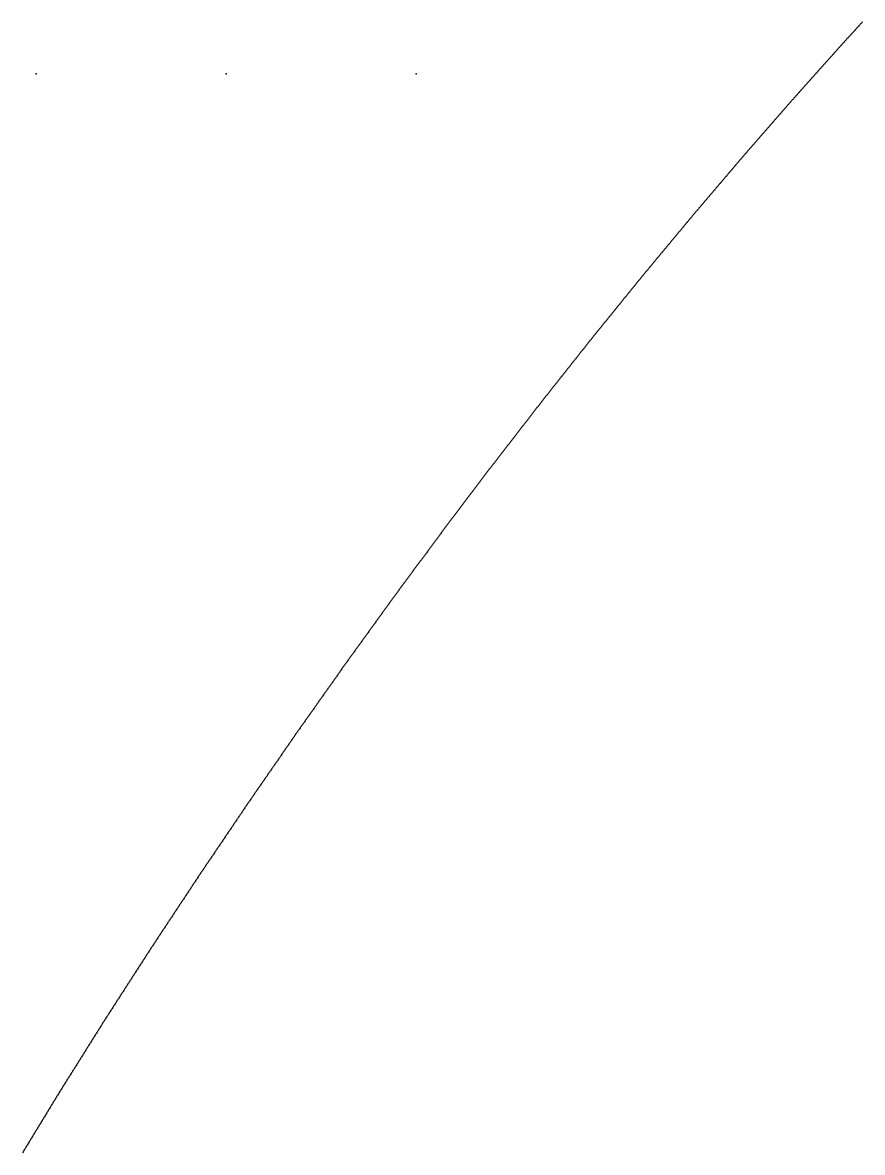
# Model space of a CAD drawing. Extents: x 1 to 322, y 1 to 270.
# Drawn here: x 73.82 to 87.08, y 35.79 to 53.63 of the extents above; entities that cross this region are included whole.
import ezdxf

# ---------------------------------------------------------------- set-up
doc = ezdxf.new("R2010")
doc.units = 0
doc.layers.get('0').update_dxf_attribs({"linetype": 'CONTINUOUS'})
doc.layers.add('DRILLING', color=3, linetype='CONTINUOUS')

# ---------------------------------------------------------------- blocks, each defined once
blk = doc.blocks.new('*U132')
at = {"layer": 'DRILLING'}
blk.add_point((0, 0), dxfattribs=at)
blk = doc.blocks.new('*U133')
at = {"layer": 'DRILLING', "color": 0, "linetype": 'BYBLOCK'}
for p in [(0, 0), (3, 0), (6, 0)]:
    blk.add_blockref('*U132', p, dxfattribs=at)

msp = doc.modelspace()

# ---------------------------------------------------------------- linework, layer by layer
msp.add_polyline3d([(87.0785, 53.6393, 0), (87.0702, 53.6302, 0), (87.0619, 53.6212, 0), (87.0536, 53.6122, 0), (87.0453, 53.6031, 0), (87.037, 53.5941, 0), (87.0287, 53.585, 0), (87.0204, 53.576, 0), (87.0121, 53.5669, 0), (87.0038, 53.5579, 0), (86.9955, 53.5489, 0), (86.9873, 53.5398, 0), (86.979, 53.5308, 0), (86.9707, 53.5217, 0), (86.9624, 53.5127, 0), (86.9541, 53.5037, 0), (86.9458, 53.4946, 0), (86.9375, 53.4856, 0), (86.9292, 53.4765, 0), (86.9209, 53.4675, 0), (86.9126, 53.4584, 0), (86.9043, 53.4494, 0), (86.896, 53.4404, 0), (86.8878, 53.4313, 0), (86.8795, 53.4223, 0), (86.8712, 53.4132, 0), (86.8629, 53.4042, 0), (86.8546, 53.3952, 0), (86.8463, 53.3861, 0), (86.838, 53.3771, 0), (86.8297, 53.368, 0), (86.8214, 53.359, 0), (86.8131, 53.35, 0), (86.8048, 53.3409, 0), (86.7965, 53.3319, 0), (86.7883, 53.3227, 0), (86.78, 53.3134, 0), (86.7718, 53.3042, 0), (86.7635, 53.295, 0), (86.7553, 53.2858, 0), (86.747, 53.2765, 0), (86.7388, 53.2673, 0), (86.7305, 53.2581, 0), (86.7223, 53.2489, 0), (86.714, 53.2396, 0), (86.7058, 53.2304, 0), (86.6975, 53.2212, 0), (86.6893, 53.212, 0), (86.681, 53.2027, 0), (86.6728, 53.1935, 0), (86.6645, 53.1843, 0), (86.6563, 53.175, 0), (86.648, 53.1658, 0), (86.6398, 53.1566, 0), (86.6315, 53.1474, 0), (86.6233, 53.1381, 0), (86.615, 53.1289, 0), (86.6068, 53.1197, 0), (86.5985, 53.1105, 0), (86.5902, 53.1012, 0), (86.582, 53.092, 0), (86.5737, 53.0828, 0), (86.5655, 53.0736, 0), (86.5572, 53.0643, 0), (86.549, 53.0551, 0), (86.5407, 53.0459, 0), (86.5325, 53.0367, 0), (86.5242, 53.0274, 0), (86.516, 53.0182, 0), (86.5077, 53.009, 0), (86.4995, 52.9997, 0), (86.4912, 52.9905, 0), (86.483, 52.9813, 0), (86.4747, 52.9721, 0), (86.4665, 52.9628, 0), (86.4582, 52.9536, 0), (86.45, 52.9444, 0), (86.4417, 52.9352, 0), (86.4335, 52.9259, 0), (86.4252, 52.9167, 0), (86.417, 52.9075, 0), (86.4087, 52.8983, 0), (86.4005, 52.889, 0), (86.3922, 52.8798, 0), (86.384, 52.8706, 0), (86.3757, 52.8614, 0), (86.3674, 52.8521, 0), (86.3592, 52.8429, 0), (86.3509, 52.8337, 0), (86.3427, 52.8244, 0), (86.3344, 52.8152, 0), (86.3262, 52.806, 0), (86.3179, 52.7968, 0), (86.3097, 52.7875, 0), (86.3014, 52.7783, 0), (86.2932, 52.7691, 0), (86.2849, 52.7599, 0), (86.2767, 52.7506, 0), (86.2684, 52.7414, 0), (86.2602, 52.7322, 0), (86.2519, 52.723, 0), (86.2437, 52.7137, 0), (86.2354, 52.7045, 0), (86.2272, 52.6953, 0), (86.2189, 52.6861, 0), (86.2107, 52.6768, 0), (86.2024, 52.6676, 0), (86.1942, 52.6584, 0), (86.1859, 52.6492, 0), (86.1777, 52.6399, 0), (86.1694, 52.6307, 0), (86.1612, 52.6215, 0), (86.1529, 52.6122, 0), (86.1446, 52.603, 0), (86.1364, 52.5938, 0), (86.1281, 52.5846, 0), (86.1199, 52.5753, 0), (86.1116, 52.5661, 0), (86.1034, 52.5569, 0), (86.0951, 52.5477, 0), (86.0869, 52.5384, 0), (86.0786, 52.5292, 0), (86.0704, 52.52, 0), (86.0621, 52.5108, 0), (86.0539, 52.5015, 0), (86.0456, 52.4923, 0), (86.0374, 52.4831, 0), (86.0291, 52.4739, 0), (86.0209, 52.4646, 0), (86.0126, 52.4554, 0), (86.0044, 52.4462, 0), (85.9961, 52.4369, 0), (85.9879, 52.4277, 0), (85.9796, 52.4183, 0), (85.9714, 52.4089, 0), (85.9632, 52.3995, 0), (85.955, 52.3901, 0), (85.9468, 52.3807, 0), (85.9386, 52.3713, 0), (85.9304, 52.3618, 0), (85.9222, 52.3524, 0), (85.914, 52.343, 0), (85.9057, 52.3336, 0), (85.8975, 52.3242, 0), (85.8893, 52.3148, 0), (85.8811, 52.3054, 0), (85.8729, 52.296, 0), (85.8647, 52.2866, 0), (85.8565, 52.2771, 0), (85.8483, 52.2677, 0), (85.84, 52.2583, 0), (85.8318, 52.2489, 0), (85.8236, 52.2395, 0), (85.8154, 52.2301, 0), (85.8072, 52.2207, 0), (85.799, 52.2113, 0), (85.7908, 52.2019, 0), (85.7826, 52.1924, 0), (85.7743, 52.183, 0), (85.7661, 52.1736, 0), (85.7579, 52.1642, 0), (85.7497, 52.1548, 0), (85.7415, 52.1454, 0), (85.7333, 52.136, 0), (85.7251, 52.1266, 0), (85.7169, 52.1172, 0), (85.7086, 52.1077, 0), (85.7004, 52.0983, 0), (85.6922, 52.0889, 0), (85.684, 52.0795, 0), (85.6758, 52.0701, 0), (85.6676, 52.0607, 0), (85.6594, 52.0513, 0), (85.6512, 52.0419, 0), (85.643, 52.0324, 0), (85.6347, 52.023, 0), (85.6265, 52.0136, 0), (85.6183, 52.0042, 0), (85.6101, 51.9948, 0), (85.6019, 51.9854, 0), (85.5937, 51.976, 0), (85.5855, 51.9666, 0), (85.5773, 51.9572, 0), (85.569, 51.9477, 0), (85.5608, 51.9383, 0), (85.5526, 51.9289, 0), (85.5444, 51.9195, 0), (85.5362, 51.9101, 0), (85.528, 51.9007, 0), (85.5198, 51.8913, 0), (85.5116, 51.8819, 0), (85.5033, 51.8725, 0), (85.4951, 51.863, 0), (85.4869, 51.8536, 0), (85.4787, 51.8442, 0), (85.4705, 51.8348, 0), (85.4623, 51.8254, 0), (85.4541, 51.816, 0), (85.4459, 51.8066, 0), (85.4377, 51.7972, 0), (85.4294, 51.7878, 0), (85.4212, 51.7783, 0), (85.413, 51.7689, 0), (85.4048, 51.7595, 0), (85.3966, 51.7501, 0), (85.3884, 51.7407, 0), (85.3802, 51.7313, 0), (85.372, 51.7219, 0), (85.3637, 51.7125, 0), (85.3555, 51.7031, 0), (85.3473, 51.6936, 0), (85.3391, 51.6842, 0), (85.3309, 51.6748, 0), (85.3227, 51.6654, 0), (85.3145, 51.656, 0), (85.3063, 51.6466, 0), (85.298, 51.6372, 0), (85.2898, 51.6278, 0), (85.2816, 51.6184, 0), (85.2734, 51.6089, 0), (85.2652, 51.5995, 0), (85.257, 51.5901, 0), (85.2488, 51.5807, 0), (85.2406, 51.5713, 0), (85.2323, 51.5619, 0), (85.2241, 51.5525, 0), (85.2159, 51.5431, 0), (85.2077, 51.5337, 0), (85.1995, 51.5242, 0), (85.1913, 51.5148, 0), (85.1831, 51.5054, 0), (85.1749, 51.4958, 0), (85.1667, 51.4862, 0), (85.1586, 51.4766, 0), (85.1504, 51.467, 0), (85.1422, 51.4574, 0), (85.134, 51.4478, 0), (85.1259, 51.4382, 0), (85.1177, 51.4286, 0), (85.1095, 51.419, 0), (85.1014, 51.4094, 0), (85.0932, 51.3998, 0), (85.085, 51.3902, 0), (85.0768, 51.3806, 0), (85.0687, 51.371, 0), (85.0605, 51.3614, 0), (85.0523, 51.3518, 0), (85.0442, 51.3423, 0), (85.036, 51.3327, 0), (85.0278, 51.3231, 0), (85.0196, 51.3135, 0), (85.0115, 51.3039, 0), (85.0033, 51.2943, 0), (84.9951, 51.2847, 0), (84.987, 51.2751, 0), (84.9788, 51.2655, 0), (84.9706, 51.2559, 0), (84.9624, 51.2463, 0), (84.9543, 51.2367, 0), (84.9461, 51.2271, 0), (84.9379, 51.2175, 0), (84.9297, 51.2079, 0), (84.9216, 51.1983, 0), (84.9134, 51.1887, 0), (84.9052, 51.1791, 0), (84.8971, 51.1695, 0), (84.8889, 51.1599, 0), (84.8807, 51.1503, 0), (84.8725, 51.1407, 0), (84.8644, 51.1311, 0), (84.8562, 51.1215, 0), (84.848, 51.1119, 0), (84.8399, 51.1023, 0), (84.8317, 51.0927, 0), (84.8235, 51.0831, 0), (84.8153, 51.0735, 0), (84.8072, 51.0639, 0), (84.799, 51.0544, 0), (84.7908, 51.0448, 0), (84.7827, 51.0352, 0), (84.7745, 51.0256, 0), (84.7663, 51.016, 0), (84.7581, 51.0064, 0), (84.75, 50.9968, 0), (84.7418, 50.9872, 0), (84.7336, 50.9776, 0), (84.7254, 50.968, 0), (84.7173, 50.9584, 0), (84.7091, 50.9488, 0), (84.7009, 50.9392, 0), (84.6928, 50.9296, 0), (84.6846, 50.92, 0), (84.6764, 50.9104, 0), (84.6682, 50.9008, 0), (84.6601, 50.8912, 0), (84.6519, 50.8816, 0), (84.6437, 50.872, 0), (84.6356, 50.8624, 0), (84.6274, 50.8528, 0), (84.6192, 50.8432, 0), (84.611, 50.8336, 0), (84.6029, 50.824, 0), (84.5947, 50.8144, 0), (84.5865, 50.8048, 0), (84.5783, 50.7952, 0), (84.5702, 50.7856, 0), (84.562, 50.776, 0), (84.5538, 50.7664, 0), (84.5457, 50.7569, 0), (84.5375, 50.7473, 0), (84.5293, 50.7377, 0), (84.5211, 50.7281, 0), (84.513, 50.7185, 0), (84.5048, 50.7089, 0), (84.4966, 50.6993, 0), (84.4885, 50.6897, 0), (84.4803, 50.6801, 0), (84.4721, 50.6705, 0), (84.4639, 50.6609, 0), (84.4558, 50.6513, 0), (84.4476, 50.6417, 0), (84.4394, 50.6321, 0), (84.4313, 50.6225, 0), (84.4231, 50.6129, 0), (84.4149, 50.6033, 0), (84.4067, 50.5937, 0), (84.3986, 50.5841, 0), (84.3904, 50.5745, 0), (84.3822, 50.5649, 0), (84.3741, 50.5551, 0), (84.366, 50.5453, 0), (84.3578, 50.5355, 0), (84.3497, 50.5257, 0), (84.3416, 50.516, 0), (84.3334, 50.5062, 0), (84.3253, 50.4964, 0), (84.3172, 50.4866, 0), (84.309, 50.4768, 0), (84.3009, 50.4671, 0), (84.2928, 50.4573, 0), (84.2846, 50.4475, 0), (84.2765, 50.4377, 0), (84.2684, 50.4279, 0), (84.2603, 50.4181, 0), (84.2521, 50.4084, 0), (84.244, 50.3986, 0), (84.2359, 50.3888, 0), (84.2277, 50.379, 0), (84.2196, 50.3692, 0), (84.2115, 50.3594, 0), (84.2033, 50.3497, 0), (84.1952, 50.3399, 0), (84.1871, 50.3301, 0), (84.1789, 50.3203, 0), (84.1708, 50.3105, 0), (84.1627, 50.3008, 0), (84.1545, 50.291, 0), (84.1464, 50.2812, 0), (84.1383, 50.2714, 0), (84.1301, 50.2616, 0), (84.122, 50.2518, 0), (84.1139, 50.2421, 0), (84.1058, 50.2323, 0), (84.0976, 50.2225, 0), (84.0895, 50.2127, 0), (84.0814, 50.2029, 0), (84.0732, 50.1931, 0), (84.0651, 50.1834, 0), (84.057, 50.1736, 0), (84.0488, 50.1638, 0), (84.0407, 50.154, 0), (84.0326, 50.1442, 0), (84.0244, 50.1344, 0), (84.0163, 50.1247, 0), (84.0082, 50.1149, 0), (84, 50.1051, 0), (83.9919, 50.0953, 0), (83.9838, 50.0855, 0), (83.9756, 50.0758, 0), (83.9675, 50.066, 0), (83.9594, 50.0562, 0), (83.9512, 50.0464, 0), (83.9431, 50.0366, 0), (83.935, 50.0268, 0), (83.9269, 50.0171, 0), (83.9187, 50.0073, 0), (83.9106, 49.9975, 0), (83.9025, 49.9877, 0), (83.8943, 49.9779, 0), (83.8862, 49.9681, 0), (83.8781, 49.9584, 0), (83.8699, 49.9486, 0), (83.8618, 49.9388, 0), (83.8537, 49.929, 0), (83.8455, 49.9192, 0), (83.8374, 49.9095, 0), (83.8293, 49.8997, 0), (83.8211, 49.8899, 0), (83.813, 49.8801, 0), (83.8049, 49.8703, 0), (83.7967, 49.8605, 0), (83.7886, 49.8508, 0), (83.7805, 49.841, 0), (83.7724, 49.8312, 0), (83.7642, 49.8214, 0), (83.7561, 49.8116, 0), (83.748, 49.8018, 0), (83.7398, 49.7921, 0), (83.7317, 49.7823, 0), (83.7236, 49.7725, 0), (83.7154, 49.7627, 0), (83.7073, 49.7529, 0), (83.6992, 49.7432, 0), (83.691, 49.7334, 0), (83.6829, 49.7236, 0), (83.6748, 49.7138, 0), (83.6666, 49.704, 0), (83.6585, 49.6942, 0), (83.6504, 49.6845, 0), (83.6422, 49.6747, 0), (83.6341, 49.6649, 0), (83.626, 49.6551, 0), (83.6178, 49.6453, 0), (83.6097, 49.6355, 0), (83.6016, 49.6258, 0), (83.5935, 49.616, 0), (83.5853, 49.6061, 0), (83.5772, 49.5962, 0), (83.5692, 49.5862, 0), (83.5611, 49.5762, 0), (83.553, 49.5663, 0), (83.5449, 49.5563, 0), (83.5368, 49.5463, 0), (83.5287, 49.5364, 0), (83.5206, 49.5264, 0), (83.5125, 49.5164, 0), (83.5044, 49.5064, 0), (83.4963, 49.4965, 0), (83.4882, 49.4865, 0), (83.4802, 49.4765, 0), (83.4721, 49.4666, 0), (83.464, 49.4566, 0), (83.4559, 49.4466, 0), (83.4478, 49.4367, 0), (83.4397, 49.4267, 0), (83.4316, 49.4167, 0), (83.4235, 49.4068, 0), (83.4154, 49.3968, 0), (83.4073, 49.3868, 0), (83.3992, 49.3769, 0), (83.3912, 49.3669, 0), (83.3831, 49.3569, 0), (83.375, 49.347, 0), (83.3669, 49.337, 0), (83.3588, 49.327, 0), (83.3507, 49.317, 0), (83.3426, 49.3071, 0), (83.3345, 49.2971, 0), (83.3264, 49.2871, 0), (83.3183, 49.2772, 0), (83.3102, 49.2672, 0), (83.3021, 49.2572, 0), (83.2941, 49.2473, 0), (83.286, 49.2373, 0), (83.2779, 49.2273, 0), (83.2698, 49.2174, 0), (83.2617, 49.2074, 0), (83.2536, 49.1974, 0), (83.2455, 49.1875, 0), (83.2374, 49.1775, 0), (83.2293, 49.1675, 0), (83.2212, 49.1576, 0), (83.2131, 49.1476, 0), (83.2051, 49.1376, 0), (83.197, 49.1276, 0), (83.1889, 49.1177, 0), (83.1808, 49.1077, 0), (83.1727, 49.0977, 0), (83.1646, 49.0878, 0), (83.1565, 49.0778, 0), (83.1484, 49.0678, 0), (83.1403, 49.0579, 0), (83.1322, 49.0479, 0), (83.1241, 49.0379, 0), (83.1161, 49.028, 0), (83.108, 49.018, 0), (83.0999, 49.008, 0), (83.0918, 48.9981, 0), (83.0837, 48.9881, 0), (83.0756, 48.9781, 0), (83.0675, 48.9682, 0), (83.0594, 48.9582, 0), (83.0513, 48.9482, 0), (83.0432, 48.9383, 0), (83.0351, 48.9283, 0), (83.0271, 48.9183, 0), (83.019, 48.9083, 0), (83.0109, 48.8984, 0), (83.0028, 48.8884, 0), (82.9947, 48.8784, 0), (82.9866, 48.8685, 0), (82.9785, 48.8585, 0), (82.9704, 48.8485, 0), (82.9623, 48.8386, 0), (82.9542, 48.8286, 0), (82.9461, 48.8186, 0), (82.938, 48.8087, 0), (82.93, 48.7987, 0), (82.9219, 48.7887, 0), (82.9138, 48.7788, 0), (82.9057, 48.7688, 0), (82.8976, 48.7588, 0), (82.8895, 48.7489, 0), (82.8814, 48.7389, 0), (82.8733, 48.7289, 0), (82.8652, 48.7189, 0), (82.8571, 48.709, 0), (82.849, 48.699, 0), (82.841, 48.689, 0), (82.8329, 48.6791, 0), (82.8248, 48.6691, 0), (82.8167, 48.6591, 0), (82.8086, 48.6492, 0), (82.8005, 48.6392, 0), (82.7924, 48.6291, 0), (82.7844, 48.619, 0), (82.7763, 48.6088, 0), (82.7683, 48.5987, 0), (82.7602, 48.5885, 0), (82.7522, 48.5784, 0), (82.7441, 48.5682, 0), (82.7361, 48.5581, 0), (82.728, 48.5479, 0), (82.72, 48.5378, 0), (82.7119, 48.5276, 0), (82.7039, 48.5174, 0), (82.6958, 48.5073, 0), (82.6878, 48.4971, 0), (82.6797, 48.487, 0), (82.6717, 48.4768, 0), (82.6636, 48.4667, 0), (82.6556, 48.4565, 0), (82.6475, 48.4464, 0), (82.6395, 48.4362, 0), (82.6314, 48.426, 0), (82.6234, 48.4159, 0), (82.6153, 48.4057, 0), (82.6073, 48.3956, 0), (82.5992, 48.3854, 0), (82.5912, 48.3753, 0), (82.5831, 48.3651, 0), (82.5751, 48.355, 0), (82.567, 48.3448, 0), (82.559, 48.3347, 0), (82.5509, 48.3245, 0), (82.5429, 48.3143, 0), (82.5348, 48.3042, 0), (82.5268, 48.294, 0), (82.5187, 48.2839, 0), (82.5107, 48.2737, 0), (82.5026, 48.2636, 0), (82.4946, 48.2534, 0), (82.4865, 48.2433, 0), (82.4785, 48.2331, 0), (82.4704, 48.223, 0), (82.4624, 48.2128, 0), (82.4543, 48.2026, 0), (82.4463, 48.1925, 0), (82.4382, 48.1823, 0), (82.4302, 48.1722, 0), (82.4221, 48.162, 0), (82.4141, 48.1519, 0), (82.406, 48.1417, 0), (82.398, 48.1316, 0), (82.3899, 48.1214, 0), (82.3819, 48.1113, 0), (82.3738, 48.1011, 0), (82.3658, 48.0909, 0), (82.3577, 48.0808, 0), (82.3497, 48.0706, 0), (82.3416, 48.0605, 0), (82.3336, 48.0503, 0), (82.3255, 48.0402, 0), (82.3175, 48.03, 0), (82.3094, 48.0199, 0), (82.3014, 48.0097, 0), (82.2933, 47.9996, 0), (82.2853, 47.9894, 0), (82.2772, 47.9792, 0), (82.2692, 47.9691, 0), (82.2611, 47.9589, 0), (82.2531, 47.9488, 0), (82.245, 47.9386, 0), (82.237, 47.9285, 0), (82.2289, 47.9183, 0), (82.2209, 47.9082, 0), (82.2128, 47.898, 0), (82.2048, 47.8879, 0), (82.1967, 47.8777, 0), (82.1887, 47.8675, 0), (82.1806, 47.8574, 0), (82.1726, 47.8472, 0), (82.1645, 47.8371, 0), (82.1565, 47.8269, 0), (82.1484, 47.8168, 0), (82.1404, 47.8066, 0), (82.1323, 47.7965, 0), (82.1243, 47.7863, 0), (82.1162, 47.7762, 0), (82.1082, 47.766, 0), (82.1001, 47.7558, 0), (82.0921, 47.7457, 0), (82.084, 47.7355, 0), (82.076, 47.7254, 0), (82.0679, 47.7152, 0), (82.0599, 47.7051, 0), (82.0518, 47.6949, 0), (82.0438, 47.6848, 0), (82.0357, 47.6746, 0), (82.0277, 47.6644, 0), (82.0196, 47.6543, 0), (82.0116, 47.6441, 0), (82.0035, 47.6339, 0), (81.9955, 47.6235, 0), (81.9875, 47.6132, 0), (81.9795, 47.6029, 0), (81.9715, 47.5925, 0), (81.9635, 47.5822, 0), (81.9555, 47.5718, 0), (81.9475, 47.5615, 0), (81.9395, 47.5511, 0), (81.9315, 47.5408, 0), (81.9234, 47.5305, 0), (81.9154, 47.5201, 0), (81.9074, 47.5098, 0), (81.8994, 47.4994, 0), (81.8914, 47.4891, 0), (81.8834, 47.4788, 0), (81.8754, 47.4684, 0), (81.8674, 47.4581, 0), (81.8594, 47.4477, 0), (81.8514, 47.4374, 0), (81.8434, 47.4271, 0), (81.8353, 47.4167, 0), (81.8273, 47.4064, 0), (81.8193, 47.396, 0), (81.8113, 47.3857, 0), (81.8033, 47.3753, 0), (81.7953, 47.365, 0), (81.7873, 47.3547, 0), (81.7793, 47.3443, 0), (81.7713, 47.334, 0), (81.7633, 47.3236, 0), (81.7553, 47.3133, 0), (81.7472, 47.303, 0), (81.7392, 47.2926, 0), (81.7312, 47.2823, 0), (81.7232, 47.2719, 0), (81.7152, 47.2616, 0), (81.7072, 47.2513, 0), (81.6992, 47.2409, 0), (81.6912, 47.2306, 0), (81.6832, 47.2202, 0), (81.6752, 47.2099, 0), (81.6672, 47.1995, 0), (81.6592, 47.1892, 0), (81.6511, 47.1789, 0), (81.6431, 47.1685, 0), (81.6351, 47.1582, 0), (81.6271, 47.1478, 0), (81.6191, 47.1375, 0), (81.6111, 47.1272, 0), (81.6031, 47.1168, 0), (81.5951, 47.1065, 0), (81.5871, 47.0961, 0), (81.5791, 47.0858, 0), (81.5711, 47.0755, 0), (81.563, 47.0651, 0), (81.555, 47.0548, 0), (81.547, 47.0444, 0), (81.539, 47.0341, 0), (81.531, 47.0237, 0), (81.523, 47.0134, 0), (81.515, 47.0031, 0), (81.507, 46.9927, 0), (81.499, 46.9824, 0), (81.491, 46.972, 0), (81.483, 46.9617, 0), (81.4749, 46.9514, 0), (81.4669, 46.941, 0), (81.4589, 46.9307, 0), (81.4509, 46.9203, 0), (81.4429, 46.91, 0), (81.4349, 46.8997, 0), (81.4269, 46.8893, 0), (81.4189, 46.879, 0), (81.4109, 46.8686, 0), (81.4029, 46.8583, 0), (81.3949, 46.8479, 0), (81.3868, 46.8376, 0), (81.3788, 46.8273, 0), (81.3708, 46.8169, 0), (81.3628, 46.8066, 0), (81.3548, 46.7962, 0), (81.3468, 46.7859, 0), (81.3388, 46.7756, 0), (81.3308, 46.7652, 0), (81.3228, 46.7549, 0), (81.3148, 46.7445, 0), (81.3068, 46.7342, 0), (81.2987, 46.7239, 0), (81.2907, 46.7135, 0), (81.2827, 46.7032, 0), (81.2747, 46.6928, 0), (81.2667, 46.6825, 0), (81.2587, 46.6721, 0), (81.2507, 46.6618, 0), (81.2427, 46.6515, 0), (81.2347, 46.6411, 0), (81.2267, 46.6308, 0), (81.2187, 46.6203, 0), (81.2107, 46.6098, 0), (81.2028, 46.5993, 0), (81.1948, 46.5887, 0), (81.1868, 46.5782, 0), (81.1788, 46.5677, 0), (81.1709, 46.5571, 0), (81.1629, 46.5466, 0), (81.1549, 46.5361, 0), (81.147, 46.5256, 0), (81.139, 46.515, 0), (81.131, 46.5045, 0), (81.1231, 46.494, 0), (81.1151, 46.4834, 0), (81.1071, 46.4729, 0), (81.0992, 46.4624, 0), (81.0912, 46.4519, 0), (81.0832, 46.4413, 0), (81.0753, 46.4308, 0), (81.0673, 46.4203, 0), (81.0593, 46.4098, 0), (81.0514, 46.3992, 0), (81.0434, 46.3887, 0), (81.0354, 46.3782, 0), (81.0275, 46.3676, 0), (81.0195, 46.3571, 0), (81.0115, 46.3466, 0), (81.0036, 46.3361, 0), (80.9956, 46.3255, 0), (80.9876, 46.315, 0), (80.9797, 46.3045, 0), (80.9717, 46.2939, 0), (80.9637, 46.2834, 0), (80.9558, 46.2729, 0), (80.9478, 46.2624, 0), (80.9398, 46.2518, 0), (80.9319, 46.2413, 0), (80.9239, 46.2308, 0), (80.9159, 46.2203, 0), (80.908, 46.2097, 0), (80.9, 46.1992, 0), (80.892, 46.1887, 0), (80.8841, 46.1781, 0), (80.8761, 46.1676, 0), (80.8681, 46.1571, 0), (80.8602, 46.1466, 0), (80.8522, 46.136, 0), (80.8442, 46.1255, 0), (80.8362, 46.115, 0), (80.8283, 46.1044, 0), (80.8203, 46.0939, 0), (80.8123, 46.0834, 0), (80.8044, 46.0729, 0), (80.7964, 46.0623, 0), (80.7884, 46.0518, 0), (80.7805, 46.0413, 0), (80.7725, 46.0307, 0), (80.7645, 46.0202, 0), (80.7566, 46.0097, 0), (80.7486, 45.9992, 0), (80.7406, 45.9886, 0), (80.7327, 45.9781, 0), (80.7247, 45.9676, 0), (80.7167, 45.9571, 0), (80.7088, 45.9465, 0), (80.7008, 45.936, 0), (80.6928, 45.9255, 0), (80.6849, 45.9149, 0), (80.6769, 45.9044, 0), (80.6689, 45.8939, 0), (80.661, 45.8834, 0), (80.653, 45.8728, 0), (80.645, 45.8623, 0), (80.6371, 45.8518, 0), (80.6291, 45.8412, 0), (80.6211, 45.8307, 0), (80.6132, 45.8202, 0), (80.6052, 45.8097, 0), (80.5972, 45.7991, 0), (80.5893, 45.7886, 0), (80.5813, 45.7781, 0), (80.5733, 45.7676, 0), (80.5654, 45.757, 0), (80.5574, 45.7465, 0), (80.5494, 45.736, 0), (80.5415, 45.7254, 0), (80.5335, 45.7149, 0), (80.5255, 45.7044, 0), (80.5176, 45.6939, 0), (80.5096, 45.6833, 0), (80.5016, 45.6728, 0), (80.4936, 45.6623, 0), (80.4857, 45.6517, 0), (80.4777, 45.6412, 0), (80.4697, 45.6307, 0), (80.4618, 45.6202, 0), (80.4538, 45.6096, 0), (80.4458, 45.5991, 0), (80.4379, 45.5884, 0), (80.43, 45.5777, 0), (80.4221, 45.567, 0), (80.4141, 45.5563, 0), (80.4062, 45.5456, 0), (80.3983, 45.5348, 0), (80.3904, 45.5241, 0), (80.3824, 45.5134, 0), (80.3745, 45.5027, 0), (80.3666, 45.492, 0), (80.3587, 45.4813, 0), (80.3507, 45.4706, 0), (80.3428, 45.4598, 0), (80.3349, 45.4491, 0), (80.327, 45.4384, 0), (80.319, 45.4277, 0), (80.3111, 45.417, 0), (80.3032, 45.4063, 0), (80.2952, 45.3956, 0), (80.2873, 45.3848, 0), (80.2794, 45.3741, 0), (80.2715, 45.3634, 0), (80.2635, 45.3527, 0), (80.2556, 45.342, 0), (80.2477, 45.3313, 0), (80.2398, 45.3206, 0), (80.2318, 45.3098, 0), (80.2239, 45.2991, 0), (80.216, 45.2884, 0), (80.2081, 45.2777, 0), (80.2001, 45.267, 0), (80.1922, 45.2563, 0), (80.1843, 45.2455, 0), (80.1764, 45.2348, 0), (80.1684, 45.2241, 0), (80.1605, 45.2134, 0), (80.1526, 45.2027, 0), (80.1447, 45.192, 0), (80.1367, 45.1813, 0), (80.1288, 45.1705, 0), (80.1209, 45.1598, 0), (80.113, 45.1491, 0), (80.105, 45.1384, 0), (80.0971, 45.1277, 0), (80.0892, 45.117, 0), (80.0813, 45.1063, 0), (80.0733, 45.0955, 0), (80.0654, 45.0848, 0), (80.0575, 45.0741, 0), (80.0496, 45.0634, 0), (80.0416, 45.0527, 0), (80.0337, 45.042, 0), (80.0258, 45.0313, 0), (80.0179, 45.0205, 0), (80.0099, 45.0098, 0), (80.002, 44.9991, 0), (79.9941, 44.9884, 0), (79.9861, 44.9777, 0), (79.9782, 44.967, 0), (79.9703, 44.9562, 0), (79.9624, 44.9455, 0), (79.9544, 44.9348, 0), (79.9465, 44.9241, 0), (79.9386, 44.9134, 0), (79.9307, 44.9027, 0), (79.9227, 44.892, 0), (79.9148, 44.8812, 0), (79.9069, 44.8705, 0), (79.899, 44.8598, 0), (79.891, 44.8491, 0), (79.8831, 44.8384, 0), (79.8752, 44.8277, 0), (79.8673, 44.817, 0), (79.8593, 44.8062, 0), (79.8514, 44.7955, 0), (79.8435, 44.7848, 0), (79.8356, 44.7741, 0), (79.8276, 44.7634, 0), (79.8197, 44.7527, 0), (79.8118, 44.742, 0), (79.8039, 44.7312, 0), (79.7959, 44.7205, 0), (79.788, 44.7098, 0), (79.7801, 44.6991, 0), (79.7722, 44.6884, 0), (79.7642, 44.6777, 0), (79.7563, 44.6669, 0), (79.7484, 44.6562, 0), (79.7405, 44.6455, 0), (79.7325, 44.6348, 0), (79.7246, 44.6241, 0), (79.7167, 44.6134, 0), (79.7088, 44.6027, 0), (79.7008, 44.5919, 0), (79.6929, 44.5812, 0), (79.685, 44.5705, 0), (79.677, 44.5598, 0), (79.6691, 44.5491, 0), (79.6612, 44.5382, 0), (79.6534, 44.5273, 0), (79.6455, 44.5164, 0), (79.6376, 44.5055, 0), (79.6297, 44.4946, 0), (79.6218, 44.4837, 0), (79.6139, 44.4728, 0), (79.6061, 44.4619, 0), (79.5982, 44.451, 0), (79.5903, 44.4401, 0), (79.5824, 44.4292, 0), (79.5745, 44.4183, 0), (79.5666, 44.4074, 0), (79.5588, 44.3965, 0), (79.5509, 44.3856, 0), (79.543, 44.3747, 0), (79.5351, 44.3638, 0), (79.5272, 44.3529, 0), (79.5193, 44.342, 0), (79.5114, 44.3311, 0), (79.5036, 44.3202, 0), (79.4957, 44.3093, 0), (79.4878, 44.2984, 0), (79.4799, 44.2875, 0), (79.472, 44.2765, 0), (79.4641, 44.2656, 0), (79.4563, 44.2547, 0), (79.4484, 44.2438, 0), (79.4405, 44.2329, 0), (79.4326, 44.222, 0), (79.4247, 44.2111, 0), (79.4168, 44.2002, 0), (79.409, 44.1893, 0), (79.4011, 44.1784, 0), (79.3932, 44.1675, 0), (79.3853, 44.1566, 0), (79.3774, 44.1457, 0), (79.3695, 44.1348, 0), (79.3617, 44.1239, 0), (79.3538, 44.113, 0), (79.3459, 44.1021, 0), (79.338, 44.0912, 0), (79.3301, 44.0803, 0), (79.3222, 44.0694, 0), (79.3144, 44.0585, 0), (79.3065, 44.0476, 0), (79.2986, 44.0367, 0), (79.2907, 44.0258, 0), (79.2828, 44.0149, 0), (79.2749, 44.004, 0), (79.2671, 43.9931, 0), (79.2592, 43.9822, 0), (79.2513, 43.9713, 0), (79.2434, 43.9604, 0), (79.2355, 43.9495, 0), (79.2276, 43.9386, 0), (79.2198, 43.9277, 0), (79.2119, 43.9168, 0), (79.204, 43.9059, 0), (79.1961, 43.895, 0), (79.1882, 43.8841, 0), (79.1803, 43.8732, 0), (79.1725, 43.8623, 0), (79.1646, 43.8514, 0), (79.1567, 43.8405, 0), (79.1488, 43.8296, 0), (79.1409, 43.8187, 0), (79.133, 43.8078, 0), (79.1252, 43.7969, 0), (79.1173, 43.786, 0), (79.1094, 43.7751, 0), (79.1015, 43.7642, 0), (79.0936, 43.7533, 0), (79.0857, 43.7424, 0), (79.0779, 43.7315, 0), (79.07, 43.7206, 0), (79.0621, 43.7096, 0), (79.0542, 43.6987, 0), (79.0463, 43.6878, 0), (79.0384, 43.6769, 0), (79.0306, 43.666, 0), (79.0227, 43.6551, 0), (79.0148, 43.6442, 0), (79.0069, 43.6333, 0), (78.999, 43.6224, 0), (78.9911, 43.6115, 0), (78.9833, 43.6006, 0), (78.9754, 43.5897, 0), (78.9675, 43.5788, 0), (78.9596, 43.5679, 0), (78.9517, 43.557, 0), (78.9438, 43.5461, 0), (78.936, 43.5352, 0), (78.9281, 43.5243, 0), (78.9202, 43.5134, 0), (78.9123, 43.5025, 0), (78.9044, 43.4916, 0), (78.8965, 43.4807, 0), (78.8887, 43.4696, 0), (78.8809, 43.4585, 0), (78.873, 43.4474, 0), (78.8652, 43.4363, 0), (78.8573, 43.4253, 0), (78.8495, 43.4142, 0), (78.8416, 43.4031, 0), (78.8338, 43.392, 0), (78.826, 43.3809, 0), (78.8181, 43.3698, 0), (78.8103, 43.3587, 0), (78.8024, 43.3476, 0), (78.7946, 43.3365, 0), (78.7868, 43.3254, 0), (78.7789, 43.3144, 0), (78.7711, 43.3033, 0), (78.7632, 43.2922, 0), (78.7554, 43.2811, 0), (78.7476, 43.27, 0), (78.7397, 43.2589, 0), (78.7319, 43.2478, 0), (78.724, 43.2367, 0), (78.7162, 43.2256, 0), (78.7084, 43.2146, 0), (78.7005, 43.2035, 0), (78.6927, 43.1924, 0), (78.6848, 43.1813, 0), (78.677, 43.1702, 0), (78.6691, 43.1591, 0), (78.6613, 43.148, 0), (78.6535, 43.1369, 0), (78.6456, 43.1258, 0), (78.6378, 43.1148, 0), (78.6299, 43.1037, 0), (78.6221, 43.0926, 0), (78.6143, 43.0815, 0), (78.6064, 43.0704, 0), (78.5986, 43.0593, 0), (78.5907, 43.0482, 0), (78.5829, 43.0371, 0), (78.5751, 43.026, 0), (78.5672, 43.015, 0), (78.5594, 43.0039, 0), (78.5515, 42.9928, 0), (78.5437, 42.9817, 0), (78.5358, 42.9706, 0), (78.528, 42.9595, 0), (78.5202, 42.9484, 0), (78.5123, 42.9373, 0), (78.5045, 42.9262, 0), (78.4966, 42.9151, 0), (78.4888, 42.9041, 0), (78.481, 42.893, 0), (78.4731, 42.8819, 0), (78.4653, 42.8708, 0), (78.4574, 42.8597, 0), (78.4496, 42.8486, 0), (78.4418, 42.8375, 0), (78.4339, 42.8264, 0), (78.4261, 42.8153, 0), (78.4182, 42.8043, 0), (78.4104, 42.7932, 0), (78.4025, 42.7821, 0), (78.3947, 42.771, 0), (78.3869, 42.7599, 0), (78.379, 42.7488, 0), (78.3712, 42.7377, 0), (78.3633, 42.7266, 0), (78.3555, 42.7155, 0), (78.3477, 42.7045, 0), (78.3398, 42.6934, 0), (78.332, 42.6823, 0), (78.3241, 42.6712, 0), (78.3163, 42.6601, 0), (78.3085, 42.649, 0), (78.3006, 42.6379, 0), (78.2928, 42.6268, 0), (78.2849, 42.6157, 0), (78.2771, 42.6047, 0), (78.2692, 42.5936, 0), (78.2614, 42.5825, 0), (78.2536, 42.5714, 0), (78.2457, 42.5603, 0), (78.2379, 42.5492, 0), (78.23, 42.5381, 0), (78.2222, 42.527, 0), (78.2144, 42.5159, 0), (78.2065, 42.5048, 0), (78.1987, 42.4938, 0), (78.1908, 42.4827, 0), (78.183, 42.4716, 0), (78.1752, 42.4605, 0), (78.1673, 42.4494, 0), (78.1595, 42.4383, 0), (78.1516, 42.4272, 0), (78.1438, 42.4161, 0), (78.136, 42.405, 0), (78.1281, 42.3939, 0), (78.1203, 42.3826, 0), (78.1125, 42.3714, 0), (78.1047, 42.3601, 0), (78.0969, 42.3488, 0), (78.0891, 42.3375, 0), (78.0813, 42.3263, 0), (78.0735, 42.315, 0), (78.0657, 42.3037, 0), (78.0579, 42.2924, 0), (78.0501, 42.2812, 0), (78.0423, 42.2699, 0), (78.0345, 42.2586, 0), (78.0267, 42.2473, 0), (78.0189, 42.236, 0), (78.0111, 42.2248, 0), (78.0033, 42.2135, 0), (77.9955, 42.2022, 0), (77.9877, 42.1909, 0), (77.9799, 42.1797, 0), (77.9721, 42.1684, 0), (77.9644, 42.1571, 0), (77.9566, 42.1458, 0), (77.9488, 42.1346, 0), (77.941, 42.1233, 0), (77.9332, 42.112, 0), (77.9254, 42.1007, 0), (77.9176, 42.0895, 0), (77.9098, 42.0782, 0), (77.902, 42.0669, 0), (77.8942, 42.0556, 0), (77.8864, 42.0443, 0), (77.8786, 42.0331, 0), (77.8708, 42.0218, 0), (77.863, 42.0105, 0), (77.8552, 41.9992, 0), (77.8474, 41.988, 0), (77.8396, 41.9767, 0), (77.8318, 41.9654, 0), (77.824, 41.9541, 0), (77.8162, 41.9429, 0), (77.8084, 41.9316, 0), (77.8006, 41.9203, 0), (77.7928, 41.909, 0), (77.785, 41.8977, 0), (77.7772, 41.8865, 0), (77.7694, 41.8752, 0), (77.7616, 41.8639, 0), (77.7538, 41.8526, 0), (77.746, 41.8414, 0), (77.7382, 41.8301, 0), (77.7304, 41.8188, 0), (77.7226, 41.8075, 0), (77.7148, 41.7963, 0), (77.707, 41.785, 0), (77.6992, 41.7737, 0), (77.6914, 41.7624, 0), (77.6836, 41.7512, 0), (77.6758, 41.7399, 0), (77.668, 41.7286, 0), (77.6602, 41.7173, 0), (77.6524, 41.706, 0), (77.6446, 41.6948, 0), (77.6368, 41.6835, 0), (77.629, 41.6722, 0), (77.6212, 41.6609, 0), (77.6134, 41.6497, 0), (77.6056, 41.6384, 0), (77.5978, 41.6271, 0), (77.59, 41.6158, 0), (77.5822, 41.6046, 0), (77.5744, 41.5933, 0), (77.5666, 41.582, 0), (77.5588, 41.5707, 0), (77.551, 41.5595, 0), (77.5432, 41.5482, 0), (77.5354, 41.5369, 0), (77.5276, 41.5256, 0), (77.5198, 41.5143, 0), (77.512, 41.5031, 0), (77.5042, 41.4918, 0), (77.4964, 41.4805, 0), (77.4887, 41.4692, 0), (77.4809, 41.458, 0), (77.4731, 41.4467, 0), (77.4653, 41.4354, 0), (77.4575, 41.4241, 0), (77.4497, 41.4129, 0), (77.4419, 41.4016, 0), (77.4341, 41.3903, 0), (77.4263, 41.379, 0), (77.4185, 41.3677, 0), (77.4107, 41.3565, 0), (77.4029, 41.3452, 0), (77.3951, 41.3339, 0), (77.3873, 41.3226, 0), (77.3795, 41.3114, 0), (77.3717, 41.3001, 0), (77.3639, 41.2888, 0), (77.3561, 41.2773, 0), (77.3484, 41.2658, 0), (77.3406, 41.2544, 0), (77.3329, 41.2429, 0), (77.3251, 41.2314, 0), (77.3174, 41.22, 0), (77.3096, 41.2085, 0), (77.3018, 41.197, 0), (77.2941, 41.1856, 0), (77.2863, 41.1741, 0), (77.2786, 41.1626, 0), (77.2708, 41.1512, 0), (77.2631, 41.1397, 0), (77.2553, 41.1283, 0), (77.2476, 41.1168, 0), (77.2398, 41.1053, 0), (77.232, 41.0939, 0), (77.2243, 41.0824, 0), (77.2165, 41.0709, 0), (77.2088, 41.0595, 0), (77.201, 41.048, 0), (77.1933, 41.0365, 0), (77.1855, 41.0251, 0), (77.1778, 41.0136, 0), (77.17, 41.0021, 0), (77.1623, 40.9907, 0), (77.1545, 40.9792, 0), (77.1467, 40.9678, 0), (77.139, 40.9563, 0), (77.1312, 40.9448, 0), (77.1235, 40.9334, 0), (77.1157, 40.9219, 0), (77.108, 40.9104, 0), (77.1002, 40.899, 0), (77.0925, 40.8875, 0), (77.0847, 40.876, 0), (77.0769, 40.8646, 0), (77.0692, 40.8531, 0), (77.0614, 40.8417, 0), (77.0537, 40.8302, 0), (77.0459, 40.8187, 0), (77.0382, 40.8073, 0), (77.0304, 40.7958, 0), (77.0227, 40.7843, 0), (77.0149, 40.7729, 0), (77.0071, 40.7614, 0), (76.9994, 40.7499, 0), (76.9916, 40.7385, 0), (76.9839, 40.727, 0), (76.9761, 40.7155, 0), (76.9684, 40.7041, 0), (76.9606, 40.6926, 0), (76.9529, 40.6812, 0), (76.9451, 40.6697, 0), (76.9373, 40.6582, 0), (76.9296, 40.6468, 0), (76.9218, 40.6353, 0), (76.9141, 40.6238, 0), (76.9063, 40.6124, 0), (76.8986, 40.6009, 0), (76.8908, 40.5894, 0), (76.8831, 40.578, 0), (76.8753, 40.5665, 0), (76.8675, 40.555, 0), (76.8598, 40.5436, 0), (76.852, 40.5321, 0), (76.8443, 40.5207, 0), (76.8365, 40.5092, 0), (76.8288, 40.4977, 0), (76.821, 40.4863, 0), (76.8133, 40.4748, 0), (76.8055, 40.4633, 0), (76.7977, 40.4519, 0), (76.79, 40.4404, 0), (76.7822, 40.4289, 0), (76.7745, 40.4175, 0), (76.7667, 40.406, 0), (76.759, 40.3945, 0), (76.7512, 40.3831, 0), (76.7435, 40.3716, 0), (76.7357, 40.3602, 0), (76.728, 40.3487, 0), (76.7202, 40.3372, 0), (76.7124, 40.3258, 0), (76.7047, 40.3143, 0), (76.6969, 40.3028, 0), (76.6892, 40.2914, 0), (76.6814, 40.2799, 0), (76.6737, 40.2684, 0), (76.6659, 40.257, 0), (76.6582, 40.2455, 0), (76.6504, 40.234, 0), (76.6426, 40.2226, 0), (76.6349, 40.2111, 0), (76.6271, 40.1997, 0), (76.6194, 40.1882, 0), (76.6116, 40.1767, 0), (76.6039, 40.1652, 0), (76.5962, 40.1536, 0), (76.5885, 40.142, 0), (76.5808, 40.1304, 0), (76.5732, 40.1188, 0), (76.5655, 40.1072, 0), (76.5578, 40.0955, 0), (76.5501, 40.0839, 0), (76.5424, 40.0723, 0), (76.5347, 40.0607, 0), (76.5271, 40.0491, 0), (76.5194, 40.0375, 0), (76.5117, 40.0259, 0), (76.504, 40.0143, 0), (76.4963, 40.0027, 0), (76.4886, 39.9911, 0), (76.4809, 39.9794, 0), (76.4733, 39.9678, 0), (76.4656, 39.9562, 0), (76.4579, 39.9446, 0), (76.4502, 39.933, 0), (76.4425, 39.9214, 0), (76.4348, 39.9098, 0), (76.4272, 39.8982, 0), (76.4195, 39.8866, 0), (76.4118, 39.875, 0), (76.4041, 39.8633, 0), (76.3964, 39.8517, 0), (76.3887, 39.8401, 0), (76.3811, 39.8285, 0), (76.3734, 39.8169, 0), (76.3657, 39.8053, 0), (76.358, 39.7937, 0), (76.3503, 39.7821, 0), (76.3426, 39.7705, 0), (76.3349, 39.7589, 0), (76.3273, 39.7472, 0), (76.3196, 39.7356, 0), (76.3119, 39.724, 0), (76.3042, 39.7124, 0), (76.2965, 39.7008, 0), (76.2888, 39.6892, 0), (76.2812, 39.6776, 0), (76.2735, 39.666, 0), (76.2658, 39.6544, 0), (76.2581, 39.6428, 0), (76.2504, 39.6311, 0), (76.2427, 39.6195, 0), (76.235, 39.6079, 0), (76.2274, 39.5963, 0), (76.2197, 39.5847, 0), (76.212, 39.5731, 0), (76.2043, 39.5615, 0), (76.1966, 39.5499, 0), (76.1889, 39.5383, 0), (76.1813, 39.5267, 0), (76.1736, 39.515, 0), (76.1659, 39.5034, 0), (76.1582, 39.4918, 0), (76.1505, 39.4802, 0), (76.1428, 39.4686, 0), (76.1352, 39.457, 0), (76.1275, 39.4454, 0), (76.1198, 39.4338, 0), (76.1121, 39.4222, 0), (76.1044, 39.4106, 0), (76.0967, 39.3989, 0), (76.089, 39.3873, 0), (76.0814, 39.3757, 0), (76.0737, 39.3641, 0), (76.066, 39.3525, 0), (76.0583, 39.3409, 0), (76.0506, 39.3293, 0), (76.0429, 39.3177, 0), (76.0353, 39.3061, 0), (76.0276, 39.2945, 0), (76.0199, 39.2828, 0), (76.0122, 39.2712, 0), (76.0045, 39.2596, 0), (75.9968, 39.248, 0), (75.9892, 39.2364, 0), (75.9815, 39.2248, 0), (75.9738, 39.2132, 0), (75.9661, 39.2016, 0), (75.9584, 39.19, 0), (75.9507, 39.1784, 0), (75.943, 39.1667, 0), (75.9354, 39.1551, 0), (75.9277, 39.1435, 0), (75.92, 39.1319, 0), (75.9123, 39.1203, 0), (75.9046, 39.1087, 0), (75.8969, 39.0971, 0), (75.8893, 39.0855, 0), (75.8816, 39.0739, 0), (75.8739, 39.0623, 0), (75.8662, 39.0506, 0), (75.8585, 39.039, 0), (75.8509, 39.0274, 0), (75.8433, 39.0156, 0), (75.8358, 39.0039, 0), (75.8282, 38.9922, 0), (75.8207, 38.9805, 0), (75.8131, 38.9688, 0), (75.8055, 38.9571, 0), (75.798, 38.9454, 0), (75.7904, 38.9336, 0), (75.7829, 38.9219, 0), (75.7753, 38.9102, 0), (75.7677, 38.8985, 0), (75.7602, 38.8868, 0), (75.7526, 38.8751, 0), (75.7451, 38.8634, 0), (75.7375, 38.8516, 0), (75.7299, 38.8399, 0), (75.7224, 38.8282, 0), (75.7148, 38.8165, 0), (75.7073, 38.8048, 0), (75.6997, 38.7931, 0), (75.6921, 38.7814, 0), (75.6846, 38.7696, 0), (75.677, 38.7579, 0), (75.6695, 38.7462, 0), (75.6619, 38.7345, 0), (75.6543, 38.7228, 0), (75.6468, 38.7111, 0), (75.6392, 38.6994, 0), (75.6317, 38.6876, 0), (75.6241, 38.6759, 0), (75.6165, 38.6642, 0), (75.609, 38.6525, 0), (75.6014, 38.6408, 0), (75.5939, 38.6291, 0), (75.5863, 38.6174, 0), (75.5787, 38.6056, 0), (75.5712, 38.5939, 0), (75.5636, 38.5822, 0), (75.5561, 38.5705, 0), (75.5485, 38.5588, 0), (75.5409, 38.5471, 0), (75.5334, 38.5354, 0), (75.5258, 38.5237, 0), (75.5183, 38.5119, 0), (75.5107, 38.5002, 0), (75.5031, 38.4885, 0), (75.4956, 38.4768, 0), (75.488, 38.4651, 0), (75.4805, 38.4534, 0), (75.4729, 38.4417, 0), (75.4653, 38.4299, 0), (75.4578, 38.4182, 0), (75.4502, 38.4065, 0), (75.4427, 38.3948, 0), (75.4351, 38.3831, 0), (75.4275, 38.3714, 0), (75.42, 38.3597, 0), (75.4124, 38.3479, 0), (75.4049, 38.3362, 0), (75.3973, 38.3245, 0), (75.3897, 38.3128, 0), (75.3822, 38.3011, 0), (75.3746, 38.2894, 0), (75.3671, 38.2777, 0), (75.3595, 38.2659, 0), (75.3519, 38.2542, 0), (75.3444, 38.2425, 0), (75.3368, 38.2308, 0), (75.3293, 38.2191, 0), (75.3217, 38.2074, 0), (75.3141, 38.1957, 0), (75.3066, 38.1839, 0), (75.299, 38.1722, 0), (75.2915, 38.1605, 0), (75.2839, 38.1488, 0), (75.2763, 38.1371, 0), (75.2688, 38.1254, 0), (75.2612, 38.1137, 0), (75.2537, 38.1019, 0), (75.2461, 38.0902, 0), (75.2385, 38.0785, 0), (75.231, 38.0668, 0), (75.2234, 38.0551, 0), (75.2159, 38.0434, 0), (75.2083, 38.0317, 0), (75.2007, 38.0199, 0), (75.1932, 38.0082, 0), (75.1856, 37.9965, 0), (75.1781, 37.9848, 0), (75.1705, 37.9731, 0), (75.1629, 37.9614, 0), (75.1554, 37.9497, 0), (75.1478, 37.9379, 0), (75.1403, 37.9262, 0), (75.1327, 37.9145, 0), (75.1252, 37.9028, 0), (75.1176, 37.8911, 0), (75.1101, 37.8793, 0), (75.1027, 37.8674, 0), (75.0952, 37.8555, 0), (75.0878, 37.8437, 0), (75.0804, 37.8318, 0), (75.0729, 37.82, 0), (75.0655, 37.8081, 0), (75.058, 37.7962, 0), (75.0506, 37.7844, 0), (75.0432, 37.7725, 0), (75.0357, 37.7607, 0), (75.0283, 37.7488, 0), (75.0209, 37.7369, 0), (75.0134, 37.7251, 0), (75.006, 37.7132, 0), (74.9985, 37.7014, 0), (74.9911, 37.6895, 0), (74.9837, 37.6776, 0), (74.9762, 37.6658, 0), (74.9688, 37.6539, 0), (74.9614, 37.642, 0), (74.9539, 37.6302, 0), (74.9465, 37.6183, 0), (74.939, 37.6065, 0), (74.9316, 37.5946, 0), (74.9242, 37.5827, 0), (74.9167, 37.5709, 0), (74.9093, 37.559, 0), (74.9019, 37.5472, 0), (74.8944, 37.5353, 0), (74.887, 37.5234, 0), (74.8795, 37.5116, 0), (74.8721, 37.4997, 0), (74.8647, 37.4879, 0), (74.8572, 37.476, 0), (74.8498, 37.4641, 0), (74.8424, 37.4523, 0), (74.8349, 37.4404, 0), (74.8275, 37.4285, 0), (74.82, 37.4167, 0), (74.8126, 37.4048, 0), (74.8052, 37.393, 0), (74.7977, 37.3811, 0), (74.7903, 37.3692, 0), (74.7829, 37.3574, 0), (74.7754, 37.3455, 0), (74.768, 37.3337, 0), (74.7605, 37.3218, 0), (74.7531, 37.3099, 0), (74.7457, 37.2981, 0), (74.7382, 37.2862, 0), (74.7308, 37.2744, 0), (74.7234, 37.2625, 0), (74.7159, 37.2506, 0), (74.7085, 37.2388, 0), (74.701, 37.2269, 0), (74.6936, 37.215, 0), (74.6862, 37.2032, 0), (74.6787, 37.1913, 0), (74.6713, 37.1795, 0), (74.6639, 37.1676, 0), (74.6564, 37.1557, 0), (74.649, 37.1439, 0), (74.6415, 37.132, 0), (74.6341, 37.1202, 0), (74.6267, 37.1083, 0), (74.6192, 37.0964, 0), (74.6118, 37.0846, 0), (74.6044, 37.0727, 0), (74.5969, 37.0609, 0), (74.5895, 37.049, 0), (74.582, 37.0371, 0), (74.5746, 37.0253, 0), (74.5672, 37.0134, 0), (74.5597, 37.0015, 0), (74.5523, 36.9897, 0), (74.5449, 36.9778, 0), (74.5374, 36.966, 0), (74.53, 36.9541, 0), (74.5225, 36.9422, 0), (74.5151, 36.9304, 0), (74.5077, 36.9185, 0), (74.5002, 36.9067, 0), (74.4928, 36.8948, 0), (74.4854, 36.8829, 0), (74.4779, 36.8711, 0), (74.4705, 36.8592, 0), (74.463, 36.8474, 0), (74.4556, 36.8355, 0), (74.4482, 36.8236, 0), (74.4407, 36.8118, 0), (74.4333, 36.7999, 0), (74.4259, 36.788, 0), (74.4184, 36.7762, 0), (74.411, 36.7643, 0), (74.4035, 36.7525, 0), (74.3961, 36.7406, 0), (74.3887, 36.7287, 0), (74.3813, 36.7167, 0), (74.374, 36.7047, 0), (74.3666, 36.6926, 0), (74.3593, 36.6806, 0), (74.3519, 36.6685, 0), (74.3446, 36.6565, 0), (74.3373, 36.6444, 0), (74.3299, 36.6324, 0), (74.3226, 36.6203, 0), (74.3152, 36.6083, 0), (74.3079, 36.5962, 0), (74.3005, 36.5842, 0), (74.2932, 36.5721, 0), (74.2859, 36.5601, 0), (74.2785, 36.548, 0), (74.2712, 36.536, 0), (74.2638, 36.5239, 0), (74.2565, 36.5119, 0), (74.2492, 36.4998, 0), (74.2418, 36.4878, 0), (74.2345, 36.4757, 0), (74.2271, 36.4637, 0), (74.2198, 36.4516, 0), (74.2124, 36.4396, 0), (74.2051, 36.4275, 0), (74.1978, 36.4155, 0), (74.1904, 36.4034, 0), (74.1831, 36.3914, 0), (74.1757, 36.3793, 0), (74.1684, 36.3673, 0), (74.161, 36.3552, 0), (74.1537, 36.3432, 0), (74.1464, 36.3311, 0), (74.139, 36.3191, 0), (74.1317, 36.307, 0), (74.1243, 36.295, 0), (74.117, 36.2829, 0), (74.1097, 36.2709, 0), (74.1023, 36.2588, 0), (74.095, 36.2468, 0), (74.0876, 36.2347, 0), (74.0803, 36.2227, 0), (74.0729, 36.2106, 0), (74.0656, 36.1986, 0), (74.0583, 36.1865, 0), (74.0509, 36.1745, 0), (74.0436, 36.1624, 0), (74.0362, 36.1504, 0), (74.0289, 36.1383, 0), (74.0215, 36.1263, 0), (74.0142, 36.1142, 0), (74.0069, 36.1022, 0), (73.9995, 36.0901, 0), (73.9922, 36.0781, 0), (73.9848, 36.066, 0), (73.9775, 36.054, 0), (73.9702, 36.0419, 0), (73.9628, 36.0299, 0), (73.9555, 36.0178, 0), (73.9481, 36.0058, 0), (73.9408, 35.9937, 0), (73.9334, 35.9817, 0), (73.9261, 35.9696, 0), (73.9188, 35.9576, 0), (73.9114, 35.9455, 0), (73.9041, 35.9334, 0), (73.8967, 35.9214, 0), (73.8894, 35.9093, 0), (73.882, 35.8973, 0), (73.8747, 35.8852, 0), (73.8674, 35.8732, 0), (73.86, 35.8611, 0), (73.8527, 35.8491, 0), (73.8453, 35.837, 0), (73.838, 35.825, 0), (73.8307, 35.8129, 0), (73.8233, 35.8009, 0), (73.816, 35.7888, 0)])

# ---------------------------------------------------------------- block references
at = {"layer": 'DRILLING'}
msp.add_blockref('*U133', (74.03176, 52.82007), dxfattribs=at)

doc.saveas('drawing.dxf')
